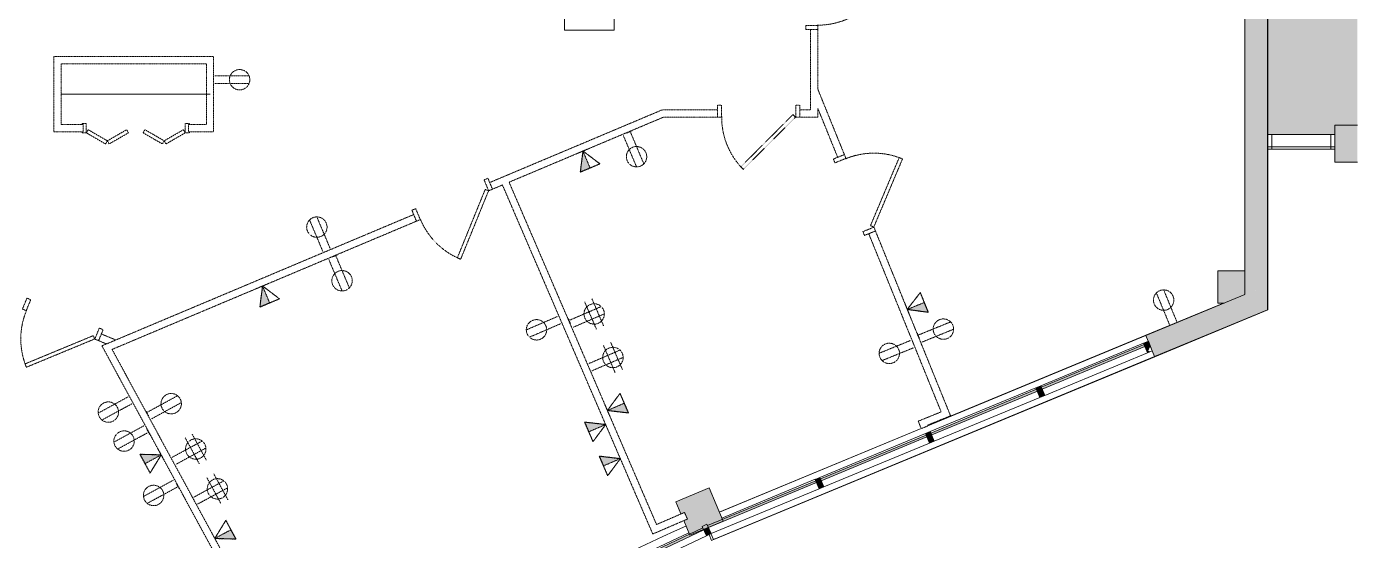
# Model space of a CAD drawing. Header units: inches. Extents: x 488 to 2071, y 800 to 2512.
# Drawn here: x 1425 to 2071, y 1191 to 1440 of the extents above; entities that cross this region are included whole.
import ezdxf

# ---------------------------------------------------------------- set-up
doc = ezdxf.new("R2010")
doc.units = ezdxf.units.IN
doc.header["$MEASUREMENT"] = 0
doc.linetypes.add('Demolished', pattern=[0.1875, 0.125, -0.0625])
doc.linetypes.add('Demolished 3_16_', pattern=[0.28125, 0.1875, -0.09375])
for name, color, linetype, lineweight in [('A-ANNO-KEYN', 231, 'Continuous', 9), ('A-ANNO-NOTE', 131, 'Demolished', 9), ('A-DETL-DEMO', 6, 'Demolished 3_16_', 9), ('A-DETL-GENF', 92, 'Continuous', 9), ('A-DOOR', 31, 'Demolished', 9), ('A-DOOR-FRAM', 31, 'Demolished', 20), ('A-Flor-Shel-Tptn', 8, 'Continuous', 9), ('A-GLAZ-CURT', 52, 'Continuous', 13), ('A-GLAZ-CWMG', 51, 'Continuous', 13), ('A-Glaz-Shel', 8, 'Continuous', 9), ('A-Glaz-Shel-Sill', 8, 'Continuous', 9), ('A-WALL', 113, 'Demolished', 9), ('A-WALL-PATT', 111, 'Continuous', 13), ('A-Wall-Shel', 8, 'Continuous', 9), ('A-Wall-Shel-Fill', 8, 'Continuous', 9), ('E-ELEC-FIXT', 91, 'Demolished', 9), ('I-WALL', 2, 'Demolished', 9), ('S-Cols', 8, 'Continuous', 9), ('S-Cols-Fill', 8, 'Continuous', 9)]:
    doc.layers.add(name, color=color, linetype=linetype, lineweight=lineweight)

# ---------------------------------------------------------------- blocks, each defined once
blk = doc.blocks.new('Revit Link EDITED_dwg_MUL1-5488114-Level 1 DEMOLITION')
at = {"layer": 'A-Glaz-Shel', "color": 7, "flags": 128}
blk.add_lwpolyline([(-1, 6.125), (-1, 6.25), (1, 6.25), (1, 6.125)], dxfattribs=at)
blk = doc.blocks.new('Revit Link EDITED_dwg_MUL1-V8-Level 1 DEMOLITION')
at = {"layer": 'A-Glaz-Shel', "color": 7, "flags": 128}
blk.add_lwpolyline([(-1, 3.18), (-1, 6.25), (1, 6.25), (1, 6.12)], dxfattribs=at)
blk = doc.blocks.new('Revit Link EDITED_dwg-5488103-Level 1 DEMOLITION')
at = {"layer": 'A-Wall-Shel-Fill'}
h = blk.add_hatch(color=7, dxfattribs=at)
h.paths.add_polyline_path([(1972.22, 1280.32), (2027.09, 1303.05), (2027.09, 1656.01), (2026.97, 1656.01), (2026.97, 1303.14), (1972.17, 1280.44)], flags=0)
h.paths.add_polyline_path([(1967.97, 1290.6), (2005.83, 1306.29), (2005.5, 1306.29), (1967.92, 1290.72)], flags=0)
h.paths.add_polyline_path([(2015.97, 1322.04), (2015.97, 1474.97), (2015.84, 1474.97), (2015.84, 1322.04)], flags=0)
h.paths.add_polyline_path([(2015.97, 1478.47), (2015.97, 1617.88), (2015.84, 1617.88), (2015.84, 1478.47)], flags=0)
h.paths.add_polyline_path([(2015.97, 1620.63), (2015.97, 1645.02), (2015.84, 1645.02), (2015.84, 1620.63)], flags=0)
at = {"layer": 'S-Cols-Fill'}
for points in [[(2070.51, 1374.68), (2070.51, 1392.68), (2059.59, 1392.68), (2059.59, 1374.68)], [(2005.5, 1306.29), (2005.83, 1306.29), (2015.97, 1310.49), (2015.97, 1322.04), (2002.84, 1322.04), (2002.84, 1306.29)]]:
    blk.add_hatch(color=7, dxfattribs=at).paths.add_polyline_path(points, flags=0)
at = {"layer": 'A-Glaz-Shel', "color": 7}
blk.add_line((2059.59, 1382.04), (2027.09, 1382.04), dxfattribs=at)
at = {"layer": 'A-Glaz-Shel', "color": 7, "flags": 128}
for points in [[(2027.09, 1381.04), (2027.09, 1388.04), (2029.09, 1388.04), (2029.09, 1381.04)], [(2059.59, 1381.04), (2059.59, 1388.04), (2057.59, 1388.04), (2057.59, 1381.04)]]:
    blk.add_lwpolyline(points, close=True, dxfattribs=at)
at = {"layer": 'A-Glaz-Shel-Sill', "color": 7}
for p, q in [((2059.59, 1388.04), (2027.09, 1388.04)), ((2059.59, 1381.04), (2027.09, 1381.04)), ((1967.92, 1290.72), (1862.15, 1246.91)), ((1972.22, 1280.32), (1759.08, 1192.04)), ((1858.92, 1245.57), (1760.98, 1205))]:
    blk.add_line(p, q, dxfattribs=at)
blk.add_arc((1955.43, 715.4), 526.75, 113.5647, 134.8165, dxfattribs=at)
at = {"layer": 'A-Wall-Shel', "color": 7}
blk.add_line((2015.84, 1473.47), (2015.84, 1322.04), dxfattribs=at)
at = {"layer": 'A-Wall-Shel', "color": 7, "flags": 128}
for points in [[(1972.17, 1280.44), (1972.22, 1280.32), (2027.09, 1303.05), (2027.09, 1656.01), (2026.97, 1656.01)], [(2005.5, 1306.29), (1967.92, 1290.72), (1967.97, 1290.6)]]:
    blk.add_lwpolyline(points, dxfattribs=at)
blk.add_lwpolyline([(2027.09, 1387.3), (2027.09, 1303.05)], close=True, dxfattribs=at)
at = {"layer": 'S-Cols', "color": 7, "flags": 128}
for points in [[(2070.51, 1392.68), (2059.59, 1392.68), (2059.59, 1374.68), (2070.51, 1374.68)], [(2005.83, 1306.29), (2002.84, 1306.29), (2002.84, 1322.04), (2015.97, 1322.04)]]:
    blk.add_lwpolyline(points, dxfattribs=at)
at = {"extrusion": (0, 0, -1), "zscale": -1, "rotation": 157.4999999999797}
for name, p in [('Revit Link EDITED_dwg_MUL1-5488114-Level 1 DEMOLITION', (-1968.91, 1285.72)), ('Revit Link EDITED_dwg_MUL1-5488114-Level 1 DEMOLITION', (-1916.52, 1264.02)), ('Revit Link EDITED_dwg_MUL1-5488114-Level 1 DEMOLITION', (-1862.93, 1241.82)), ('Revit Link EDITED_dwg_MUL1-5488114-Level 1 DEMOLITION', (-1809.35, 1219.63)), ('Revit Link EDITED_dwg_MUL1-V8-Level 1 DEMOLITION', (-1755.76, 1197.43))]:
    blk.add_blockref(name, p, dxfattribs=at)
blk = doc.blocks.new('Single Flush - OTJ_SOLIDFLUSH_ALUM-V19-Level 1 DEMOLITION')
at = {"layer": 'A-DOOR', "color": 250, "lineweight": 20}
for p, q in [((-8.65, -25.84), (16.67, -0.51)), ((15.95, -3.7), (-7.42, -27.07)), ((16.67, -0.51), (17.91, -1.75)), ((-7.42, -27.07), (-8.65, -25.84))]:
    blk.add_line(p, q, dxfattribs=at)
at = {"layer": 'A-DOOR', "color": 7}
blk.add_arc((17.91, -1.75), 35.81, 179.5, 225, dxfattribs=at)
at = {"layer": 'A-DOOR-FRAM', "color": 250}
for p, q in [((-20, 4), (-20, -1.75)), ((-20, 4), (-18, 4)), ((-18, 4), (-18, -1.75)), ((18, 4), (18, -1.75)), ((18, 4), (20, 4)), ((20, 4), (20, -1.75)), ((-20, -1.75), (-18, -1.75)), ((18, -1.75), (20, -1.75))]:
    blk.add_line(p, q, dxfattribs=at)
blk = doc.blocks.new('Single Flush - OTJ_SOLIDFLUSH_ALUM-5213334-Level 1 DEMOLITION')
at = {"layer": 'A-DOOR', "color": 250, "lineweight": 20}
for p, q in [((-8.65, -25.84), (16.67, -0.51)), ((17.91, -1.75), (-7.42, -27.07)), ((16.67, -0.51), (17.91, -1.75)), ((-7.42, -27.07), (-8.65, -25.84))]:
    blk.add_line(p, q, dxfattribs=at)
at = {"layer": 'A-DOOR', "color": 7}
blk.add_arc((17.91, -1.75), 35.81, 179.5, 225, dxfattribs=at)
at = {"layer": 'A-DOOR-FRAM', "color": 250}
for p, q in [((-20, 4), (-20, -1.75)), ((-20, 4), (-18, 4)), ((-18, 4), (-18, -1.75)), ((18, 4), (18, -1.75)), ((18, 4), (20, 4)), ((20, 4), (20, -1.75)), ((-20, -1.75), (-18, -1.75)), ((18, -1.75), (20, -1.75))]:
    blk.add_line(p, q, dxfattribs=at)
blk = doc.blocks.new('Single Flush - OTJ_SOLIDFLUSH_ALUM-5250963-Level 1 DEMOLITION')
at = {"layer": 'A-DOOR', "color": 250, "lineweight": 20}
for p, q in [((-7.42, 27.07), (-8.65, 25.84)), ((-8.65, 25.84), (16.67, 0.51)), ((17.91, 1.75), (-7.42, 27.07)), ((16.67, 0.51), (17.91, 1.75))]:
    blk.add_line(p, q, dxfattribs=at)
at = {"layer": 'A-DOOR', "color": 7}
blk.add_arc((17.91, 1.75), 35.81, 135, 180.5, dxfattribs=at)
at = {"layer": 'A-DOOR-FRAM', "color": 250}
for p, q in [((-20, -4), (-20, 1.75)), ((-20, 1.75), (-18, 1.75)), ((-18, -4), (-18, 1.75)), ((18, -4), (18, 1.75)), ((18, 1.75), (20, 1.75)), ((20, -4), (20, 1.75)), ((-20, -4), (-18, -4)), ((18, -4), (20, -4))]:
    blk.add_line(p, q, dxfattribs=at)
blk = doc.blocks.new('Bifold_4 panel w Frame - Int-PB-F-WDMF-72_ x 84_-5238517-Level 1 DEMOLITION')
at = {"layer": 'A-DOOR', "color": 7}
for p, q in [((-24, -2.25), (-23.13, -0.73)), ((-24, -2.25), (-14.66, -7.65)), ((-23.13, -0.73), (-13.78, -6.13)), ((-13.78, -6.13), (-14.66, -7.65)), ((-4.44, -0.73), (-13.78, -6.13)), ((-13.78, -6.13), (-12.91, -7.65)), ((-3.56, -2.25), (-12.91, -7.65)), ((-3.56, -2.25), (-4.44, -0.73)), ((3.56, -2.25), (4.44, -0.73)), ((3.56, -2.25), (12.91, -7.65)), ((4.44, -0.73), (13.78, -6.13)), ((13.78, -6.13), (12.91, -7.65)), ((23.12, -0.73), (13.78, -6.13)), ((13.78, -6.13), (14.66, -7.65)), ((24, -2.25), (14.66, -7.65)), ((24, -2.25), (23.12, -0.73))]:
    blk.add_line(p, q, dxfattribs=at)
at = {"layer": 'A-DOOR-FRAM', "color": 250}
for p, q in [((-26, 2.25), (-26, 1.75)), ((-26, 2.25), (-24, 2.25)), ((-26, 1.75), (-25.5, 1.75)), ((-25.5, 1.75), (-25.5, -1.75)), ((-24, 2.25), (-24, -2.25)), ((24, 2.25), (24, -2.25)), ((24, 2.25), (26, 2.25)), ((25.5, 1.75), (25.5, -1.75)), ((25.5, 1.75), (26, 1.75)), ((26, 2.25), (26, 1.75)), ((-26, -2.25), (-26, -1.75)), ((-26, -1.75), (-25.5, -1.75)), ((-26, -2.25), (-24, -2.25)), ((24, -2.25), (26, -2.25)), ((25.5, -1.75), (26, -1.75)), ((26, -2.25), (26, -1.75))]:
    blk.add_line(p, q, dxfattribs=at)
blk = doc.blocks.new('PS - Power Device _Wall Base_ - Duplex-4862727-Level 1 DEMOLITION')
at = {"layer": 'E-ELEC-FIXT', "color": 7}
for p, q in [((1426.48, 995.66), (1426.4, 995.49)), ((1426.48, 995.66), (1429, 994.57)), ((1428.93, 994.4), (1429, 994.57))]:
    blk.add_line(p, q, dxfattribs=at)
blk = doc.blocks.new('PS - Power Device _Wall Base_ - Quadruplex-4862731-Level 1 DEMOLITION')
at = {"layer": 'E-ELEC-FIXT', "color": 7}
for p, q in [((1687.75, 1298.8), (1687.58, 1298.73)), ((1687.75, 1298.8), (1688.84, 1296.28)), ((1688.66, 1296.2), (1688.84, 1296.28))]:
    blk.add_line(p, q, dxfattribs=at)
blk = doc.blocks.new('System Panel - Glazed-5309570-Level 1 DEMOLITION')
at = {"layer": 'A-GLAZ-CURT', "lineweight": 9}
blk.add_hatch(color=7, dxfattribs=at).paths.add_polyline_path([(-28.37, 0.75), (28.37, 0.75), (28.37, 1.75), (-28.37, 1.75)], flags=0)
at = {"layer": 'A-GLAZ-CURT', "color": 55, "lineweight": 20}
for p, q in [((28.37, 1.75), (-28.37, 1.75)), ((-28.37, 1.75), (-28.37, 0.75)), ((-28.37, 0.75), (28.37, 0.75)), ((28.37, 0.75), (28.37, 1.75))]:
    blk.add_line(p, q, dxfattribs=at)
blk = doc.blocks.new('System Panel - Glazed-5309575-Level 1 DEMOLITION')
at = {"layer": 'A-GLAZ-CURT', "lineweight": 9}
blk.add_hatch(color=7, dxfattribs=at).paths.add_polyline_path([(-27, 0.75), (27, 0.75), (27, 1.75), (-27, 1.75)], flags=0)
at = {"layer": 'A-GLAZ-CURT', "color": 55, "lineweight": 20}
for p, q in [((27, 1.75), (-27, 1.75)), ((-27, 1.75), (-27, 0.75)), ((-27, 0.75), (27, 0.75)), ((27, 0.75), (27, 1.75))]:
    blk.add_line(p, q, dxfattribs=at)
blk = doc.blocks.new('System Panel - Glazed-5309576-Level 1 DEMOLITION')
at = {"layer": 'A-GLAZ-CURT', "lineweight": 9}
blk.add_hatch(color=7, dxfattribs=at).paths.add_polyline_path([(-27.74, 0.75), (27.74, 0.75), (27.74, 1.75), (-27.74, 1.75)], flags=0)
at = {"layer": 'A-GLAZ-CURT', "color": 55, "lineweight": 20}
for p, q in [((27.74, 1.75), (-27.74, 1.75)), ((-27.74, 1.75), (-27.74, 0.75)), ((-27.74, 0.75), (27.74, 0.75)), ((27.74, 0.75), (27.74, 1.75))]:
    blk.add_line(p, q, dxfattribs=at)
blk = doc.blocks.new('System Panel - Glazed-5309337-Level 1 DEMOLITION')
at = {"layer": 'A-GLAZ-CURT', "lineweight": 9}
blk.add_hatch(color=7, dxfattribs=at).paths.add_polyline_path([(-24.03, 0.75), (24.03, 0.75), (24.03, 1.75), (-24.03, 1.75)], flags=0)
at = {"layer": 'A-GLAZ-CURT', "color": 55, "lineweight": 20}
for p, q in [((24.03, 1.75), (-24.03, 1.75)), ((-24.03, 1.75), (-24.03, 0.75)), ((-24.03, 0.75), (24.03, 0.75)), ((24.03, 0.75), (24.03, 1.75))]:
    blk.add_line(p, q, dxfattribs=at)
blk = doc.blocks.new('Rectangular Mullion - 2_5_ x 5_ rectangular-5309351-Level 1 DEMOLITION')
at = {"layer": 'A-GLAZ-CWMG', "lineweight": 9}
blk.add_hatch(color=7, dxfattribs=at).paths.add_polyline_path([(-2.5, 2.5), (0, 2.5), (0, -0.79), (-2.5, -0.91), (-2.5, 2.16)], flags=0)
at = {"layer": 'A-GLAZ-CWMG', "color": 55, "lineweight": 20}
for p, q in [((-2.5, 2.5), (0, 2.5)), ((-2.5, -2.5), (-2.5, 2.5)), ((0, 2.5), (0, -2.5)), ((0, -2.5), (-2.5, -2.5))]:
    blk.add_line(p, q, dxfattribs=at)
blk = doc.blocks.new('Rectangular Mullion - 2_5_ x 5_ rectangular-5309356-Level 1 DEMOLITION')
at = {"layer": 'A-GLAZ-CWMG', "lineweight": 9}
for p, q in [((1746.19, 1194.97), (1709.14, 1177.43)), ((1754.82, 1193.53), (1710.32, 1172.45))]:
    blk.add_line(p, q, dxfattribs=at)
blk = doc.blocks.new('Rectangular Mullion - 2_5_ x 5_ rectangular-5309582-Level 1 DEMOLITION')
at = {"layer": 'A-GLAZ-CWMG', "lineweight": 9}
blk.add_hatch(color=7, dxfattribs=at).paths.add_polyline_path([(-2.5, 2.5), (-1.04, 2.5), (-1.77, 1.77), (0, 0), (0, -2.5), (-2.5, -2.5), (-2.5, 1.77)], flags=0)
at = {"layer": 'A-GLAZ-CWMG', "color": 55, "lineweight": 20}
for p, q in [((-2.5, 2.5), (0, 2.5)), ((-2.5, -2.5), (-2.5, 2.5)), ((0, 2.5), (0, -2.5)), ((0, -2.5), (-2.5, -2.5))]:
    blk.add_line(p, q, dxfattribs=at)
blk = doc.blocks.new('Rectangular Mullion - 2_5_ x 5_ rectangular-5308279-Level 1 DEMOLITION')
at = {"layer": 'A-GLAZ-CWMG', "lineweight": 9}
for p, q in [((1807.47, 1220.88), (1762.17, 1202.11)), ((1809.38, 1216.26), (1757.03, 1194.57)), ((1756.01, 1196.86), (1755.72, 1197.55))]:
    blk.add_line(p, q, dxfattribs=at)
blk = doc.blocks.new('Rectangular Mullion - 2_5_ x 5_ rectangular-5309583-Level 1 DEMOLITION')
at = {"layer": 'A-GLAZ-CWMG', "lineweight": 9}
blk.add_hatch(color=7, dxfattribs=at).paths.add_polyline_path([(-1.25, 2.5), (1.25, 2.5), (1.25, -2.5), (-1.25, -2.5), (-1.25, -0.75)], flags=0)
at = {"layer": 'A-GLAZ-CWMG', "color": 55, "lineweight": 20}
for p, q in [((-1.25, 2.5), (1.25, 2.5)), ((-1.25, -2.5), (-1.25, 2.5)), ((1.25, 2.5), (1.25, -2.5)), ((1.25, -2.5), (-1.25, -2.5))]:
    blk.add_line(p, q, dxfattribs=at)
blk = doc.blocks.new('Rectangular Mullion - 2_5_ x 5_ rectangular-5308270-Level 1 DEMOLITION')
at = {"layer": 'A-GLAZ-CWMG', "lineweight": 9}
for p, q in [((1966.8, 1286.87), (1916.91, 1266.21)), ((1968.72, 1282.26), (1918.83, 1261.59))]:
    blk.add_line(p, q, dxfattribs=at)
blk = doc.blocks.new('Rectangular Mullion - 2_5_ x 5_ rectangular-5308271-Level 1 DEMOLITION')
at = {"layer": 'A-GLAZ-CWMG', "lineweight": 9}
for p, q in [((1914.6, 1265.25), (1863.35, 1244.02)), ((1916.52, 1260.63), (1865.26, 1239.4))]:
    blk.add_line(p, q, dxfattribs=at)
blk = doc.blocks.new('Keynote Tag - Keynote Number - Boxed-135510-Level 1 DEMOLITION')
at = {"layer": 'A-ANNO-KEYN'}
for p, q in [((-0.125, -0.0792), (-0.125, 0.0781)), ((-0.125, 0.0781), (0.125, 0.0781)), ((0.125, 0.0781), (0.125, -0.0792)), ((-0.125, -0.0792), (0.125, -0.0792))]:
    blk.add_line(p, q, dxfattribs=at)

msp = doc.modelspace()

# ---------------------------------------------------------------- hatches: boundary and pattern name
at = {"layer": 'A-ANNO-NOTE'}
for points in [[(1693.56, 1369.89), (1698.31, 1371.89), (1694.84, 1380.12)], [(1538.12, 1304.44), (1542.88, 1306.44), (1539.41, 1314.67)], [(1862.35, 1301.84), (1860.4, 1306.62), (1852.13, 1303.25)], [(1716.91, 1253.03), (1714.87, 1257.77), (1706.67, 1254.24)], [(1697.72, 1243.93), (1705.92, 1247.47), (1695.68, 1248.67)], [(1482.47, 1228.52), (1490.32, 1232.78), (1480.01, 1233.05), (1480.17, 1232.76)], [(1704.84, 1227.4), (1713.04, 1230.94), (1702.8, 1232.14)], [(1526.54, 1191.88), (1524.08, 1196.41), (1516.23, 1192.15)]]:
    msp.add_hatch(color=7, dxfattribs=at).paths.add_polyline_path(points, flags=0)
at = {"layer": 'A-DETL-GENF'}
msp.add_hatch(color=9, dxfattribs=at).paths.add_polyline_path([(2027.09, 1388.04), (2059.59, 1388.04), (2059.59, 1392.68), (2070.51, 1392.68), (2070.51, 1614.7), (2069.91, 1614.52), (2067.56, 1614.29), (2065.22, 1614.52), (2062.97, 1615.2), (2060.9, 1616.31), (2059.08, 1617.8), (2057.59, 1619.62), (2056.48, 1621.7), (2055.8, 1623.95), (2055.56, 1626.29), (2055.8, 1628.63), (2056.48, 1630.88), (2057.59, 1632.95), (2059.08, 1634.77), (2060.9, 1636.27), (2062.97, 1637.37), (2065.22, 1638.06), (2067.56, 1638.29), (2069.91, 1638.06), (2070.51, 1637.87), (2070.51, 1971.31), (2069.41, 1970.97), (2067.06, 1970.74), (2064.72, 1970.97), (2062.47, 1971.65), (2060.4, 1972.76), (2058.58, 1974.26), (2057.09, 1976.07), (2055.98, 1978.15), (2055.3, 1980.4), (2055.06, 1982.74), (2055.3, 1985.08), (2055.98, 1987.33), (2057.09, 1989.41), (2058.58, 1991.23), (2060.4, 1992.72), (2062.47, 1993.83), (2064.72, 1994.51), (2067.06, 1994.74), (2069.41, 1994.51), (2070.51, 1994.18), (2070.51, 2213.29), (2059.59, 2213.29), (2059.59, 2217.29), (2027.09, 2217.29), (2027.09, 1957.29), (2026.97, 1957.29), (2026.97, 1862.29), (2002.3, 1862.29), (2002.3, 1817.26), (1999.3, 1817.26), (1999.3, 1778.26), (2002.3, 1778.26), (2002.3, 1738.51), (1987.3, 1738.51), (1987.3, 1716.24), (1982.3, 1716.24), (1982.3, 1739.29), (1981.3, 1739.29), (1981.3, 1652.29), (1982.3, 1652.29), (1982.3, 1674.24), (1987.3, 1674.24), (1987.3, 1656.02), (2027.09, 1656.01), (2027.09, 1449.17)], flags=0)
at = {"layer": 'A-WALL', "linetype": 'Continuous'}
msp.add_hatch(color=250, dxfattribs=at).paths.add_polyline_path([(1746.48, 1194.28), (1753, 1197.37), (1753.36, 1196.61), (1755.71, 1197.58), (1755.34, 1198.47), (1762.46, 1201.42), (1756.13, 1216.7), (1739.96, 1210), (1742.42, 1204.08), (1744.14, 1204.82), (1745.52, 1201.6), (1743.76, 1200.84), (1746.47, 1194.28)], flags=0)
at = {"layer": 'A-WALL-PATT', "lineweight": 9}
for points in [[(2015.97, 1310.49), (2026.97, 1315.04), (2026.97, 1656.01), (2015.97, 1656.01), (2015.97, 1315.04)], [(1972.17, 1280.44), (2026.97, 1303.14), (2026.97, 1315.04), (1967.97, 1290.6)]]:
    msp.add_hatch(color=7, dxfattribs=at).paths.add_polyline_path(points, flags=0)

# ---------------------------------------------------------------- linework, layer by layer
at = {"layer": 'A-ANNO-NOTE', "color": 7}
for p, q in [((1516.36, 1416.58), (1532.89, 1416.58)), ((1516.36, 1416.58), (1532.89, 1416.58)), ((1516.36, 1412.75), (1532.89, 1412.75)), ((1717.98, 1389.08), (1724.39, 1373.85)), ((1717.98, 1389.08), (1724.39, 1373.85)), ((1714.45, 1387.6), (1720.86, 1372.37)), ((1692.14, 1378.91), (1697.67, 1381.24)), ((1694.84, 1380.12), (1693.56, 1369.89)), ((1694.84, 1380.12), (1693.56, 1369.89)), ((1694.91, 1380.08), (1693.62, 1369.84)), ((1698.31, 1371.89), (1694.84, 1380.12)), ((1694.84, 1380.12), (1703.06, 1373.89)), ((1694.91, 1380.08), (1703.13, 1373.84)), ((1703.06, 1373.89), (1693.56, 1369.89)), ((1693.56, 1369.89), (1698.31, 1371.89)), ((1703.13, 1373.84), (1693.62, 1369.84)), ((1568.67, 1331.43), (1562.25, 1346.66)), ((1568.67, 1331.43), (1562.25, 1346.66)), ((1572.2, 1332.91), (1565.79, 1348.14)), ((1571.6, 1327.45), (1578.02, 1312.22)), ((1575.14, 1328.93), (1581.55, 1313.7)), ((1575.14, 1328.93), (1581.55, 1313.7)), ((1536.71, 1313.46), (1542.24, 1315.79)), ((1539.41, 1314.67), (1538.12, 1304.44)), ((1539.41, 1314.67), (1538.12, 1304.44)), ((1539.47, 1314.63), (1538.18, 1304.39)), ((1542.88, 1306.44), (1539.41, 1314.67)), ((1539.41, 1314.67), (1547.63, 1308.44)), ((1539.47, 1314.63), (1547.69, 1308.39)), ((1852.13, 1303.25), (1858.46, 1311.4)), ((1852.18, 1303.32), (1858.51, 1311.46)), ((1858.46, 1311.4), (1862.35, 1301.84)), ((1858.51, 1311.46), (1862.39, 1301.9)), ((1979.33, 1296.02), (1973.01, 1311.29)), ((1979.33, 1296.02), (1973.01, 1311.29)), ((1982.87, 1297.49), (1976.55, 1312.75)), ((1547.63, 1308.44), (1538.12, 1304.44)), ((1538.12, 1304.44), (1542.88, 1306.44)), ((1547.69, 1308.39), (1538.18, 1304.39)), ((1688.55, 1298.11), (1703.73, 1304.65)), ((1695.7, 1306.91), (1701.37, 1293.74)), ((1699.22, 1308.43), (1704.89, 1295.26)), ((1853.31, 1300.54), (1851.05, 1306.1)), ((1860.4, 1306.62), (1852.13, 1303.25)), ((1862.35, 1301.84), (1860.4, 1306.62)), ((1682.56, 1299.87), (1667.38, 1293.33)), ((1690.07, 1294.59), (1705.25, 1301.13)), ((1852.13, 1303.25), (1862.35, 1301.84)), ((1852.13, 1303.25), (1862.35, 1301.84)), ((1852.18, 1303.32), (1862.39, 1301.9)), ((1684.08, 1296.35), (1668.9, 1289.81)), ((1684.08, 1296.35), (1668.9, 1289.81)), ((1857.89, 1290.99), (1873.2, 1297.21)), ((1857.89, 1290.99), (1873.2, 1297.21)), ((1859.34, 1287.44), (1874.65, 1293.66)), ((1704.8, 1285.79), (1710.47, 1272.62)), ((1708.32, 1287.31), (1713.99, 1274.13)), ((1853.82, 1288.24), (1838.51, 1282.01)), ((1855.27, 1284.68), (1839.96, 1278.46)), ((1855.27, 1284.68), (1839.96, 1278.46)), ((1697.65, 1276.99), (1712.83, 1283.53)), ((1699.17, 1273.47), (1714.35, 1280.01)), ((1474.23, 1260.88), (1459.71, 1252.99)), ((1483.7, 1253.52), (1498.22, 1261.41)), ((1483.7, 1253.52), (1498.22, 1261.41)), ((1706.67, 1254.24), (1712.83, 1262.51)), ((1706.72, 1254.3), (1712.88, 1262.57)), ((1712.83, 1262.51), (1716.91, 1253.03)), ((1712.88, 1262.57), (1716.96, 1253.1)), ((1476.06, 1257.51), (1461.54, 1249.62)), ((1476.06, 1257.51), (1461.54, 1249.62)), ((1485.53, 1250.16), (1500.05, 1258.05)), ((1707.9, 1251.54), (1705.53, 1257.05)), ((1714.87, 1257.77), (1706.67, 1254.24)), ((1706.67, 1254.24), (1716.91, 1253.03)), ((1706.67, 1254.24), (1716.91, 1253.03)), ((1706.72, 1254.3), (1716.96, 1253.1)), ((1716.91, 1253.03), (1714.87, 1257.77)), ((1481.87, 1246.82), (1467.35, 1238.93)), ((1705.88, 1247.4), (1695.63, 1248.61)), ((1699.71, 1239.13), (1695.63, 1248.61)), ((1705.92, 1247.47), (1695.68, 1248.67)), ((1695.68, 1248.67), (1697.72, 1243.93)), ((1705.92, 1247.47), (1695.68, 1248.67)), ((1699.76, 1239.2), (1695.68, 1248.67)), ((1697.72, 1243.93), (1705.92, 1247.47)), ((1705.88, 1247.4), (1699.71, 1239.13)), ((1705.92, 1247.47), (1699.76, 1239.2)), ((1704.69, 1250.16), (1707.06, 1244.65)), ((1483.7, 1243.45), (1469.18, 1235.56)), ((1483.7, 1243.45), (1469.18, 1235.56)), ((1495.64, 1231.56), (1510.16, 1239.45)), ((1501.95, 1240.97), (1508.8, 1228.37)), ((1505.32, 1242.8), (1512.17, 1230.2)), ((1490.28, 1232.72), (1479.97, 1232.98)), ((1484.89, 1223.92), (1479.97, 1232.98)), ((1490.32, 1232.78), (1480.01, 1233.05)), ((1480.01, 1233.05), (1482.47, 1228.52)), ((1490.32, 1232.78), (1480.01, 1233.05)), ((1484.94, 1223.99), (1480.01, 1233.05)), ((1488.85, 1235.35), (1491.71, 1230.08)), ((1497.47, 1228.19), (1511.99, 1236.08)), ((1711.81, 1233.63), (1714.18, 1228.12)), ((1482.47, 1228.52), (1490.32, 1232.78)), ((1490.28, 1232.72), (1484.89, 1223.92)), ((1490.32, 1232.78), (1484.94, 1223.99)), ((1713, 1230.87), (1702.75, 1232.07)), ((1706.83, 1222.6), (1702.75, 1232.07)), ((1713.04, 1230.94), (1702.8, 1232.14)), ((1702.8, 1232.14), (1704.84, 1227.4)), ((1713.04, 1230.94), (1702.8, 1232.14)), ((1706.88, 1222.67), (1702.8, 1232.14)), ((1704.84, 1227.4), (1713.04, 1230.94)), ((1713, 1230.87), (1706.83, 1222.6)), ((1713.04, 1230.94), (1706.88, 1222.67)), ((1496.2, 1220.46), (1481.68, 1212.57)), ((1506.14, 1212.23), (1520.66, 1220.12)), ((1512.46, 1221.64), (1519.31, 1209.04)), ((1515.83, 1223.47), (1522.68, 1210.87)), ((1498.03, 1217.09), (1483.51, 1209.2)), ((1498.03, 1217.09), (1483.51, 1209.2)), ((1507.97, 1208.86), (1522.49, 1216.75)), ((1516.23, 1192.15), (1521.62, 1200.94)), ((1516.27, 1192.21), (1521.66, 1201.01)), ((1521.62, 1200.94), (1526.54, 1191.88)), ((1521.66, 1201.01), (1526.59, 1191.95)), ((1517.71, 1189.58), (1514.84, 1194.85)), ((1524.08, 1196.41), (1516.23, 1192.15)), ((1526.54, 1191.88), (1524.08, 1196.41)), ((1516.23, 1192.15), (1526.54, 1191.88)), ((1516.23, 1192.15), (1526.54, 1191.88)), ((1516.27, 1192.21), (1526.59, 1191.95))]:
    msp.add_line(p, q, dxfattribs=at)
for centre in [(1528.32, 1414.66), (1720.86, 1377.32), (1565.79, 1343.19), (1578.01, 1317.17), (1976.53, 1307.8), (1700.3, 1301.08), (1672.33, 1293.38), (1869.7, 1293.72), (1709.4, 1279.96), (1843.46, 1281.95), (1495.13, 1257.55), (1464.64, 1253.48), (1472.28, 1239.43), (1507.06, 1235.59), (1517.57, 1216.26), (1486.6, 1213.07)]:
    msp.add_circle(centre, 4.95, dxfattribs=at)
at = {"layer": 'A-DETL-DEMO'}
msp.add_line((1441.71, 1407.66), (1513.96, 1407.66), dxfattribs=at)
at = {"layer": 'A-WALL', "color": 55, "linetype": 'Continuous', "lineweight": 20}
for p, q in [((2026.97, 1303.14), (2026.97, 1656.01)), ((2015.97, 1474.97), (2015.97, 1310.49)), ((2015.97, 1310.49), (1967.97, 1290.6)), ((1972.17, 1280.44), (2026.97, 1303.14)), ((1967.97, 1290.6), (1972.17, 1280.44)), ((1756.13, 1216.7), (1739.96, 1210)), ((1762.83, 1200.53), (1756.13, 1216.7)), ((1739.96, 1210), (1742.42, 1204.08)), ((1743.76, 1200.84), (1746.66, 1193.83)), ((1746.66, 1193.83), (1762.83, 1200.53))]:
    msp.add_line(p, q, dxfattribs=at)
at = {"layer": 'A-WALL', "linetype": 'Continuous'}
for p, q in [((1862.2, 1246.79), (1967.97, 1290.6)), ((1972.17, 1280.44), (1758.12, 1191.77)), ((1761.02, 1204.89), (1858.97, 1245.45)), ((1742.42, 1204.08), (1744.14, 1204.82)), ((1745.52, 1201.6), (1743.76, 1200.84)), ((1744.14, 1204.82), (1745.52, 1201.6)), ((1758.12, 1191.77), (1756.97, 1194.54))]:
    msp.add_line(p, q, dxfattribs=at)
at = {"layer": 'I-WALL', "color": 250, "lineweight": 20}
for p, q in [((1808.8, 1439.02), (1805.3, 1439.02)), ((1805.3, 1439.02), (1805.3, 1400)), ((1808.8, 1410.03), (1808.8, 1439.02)), ((1515.71, 1425.91), (1438.21, 1425.91)), ((1438.21, 1425.91), (1438.21, 1389.41)), ((1441.71, 1422.41), (1512.21, 1422.41)), ((1441.71, 1392.91), (1441.71, 1422.41)), ((1512.21, 1422.41), (1512.21, 1392.91)), ((1515.71, 1389.41), (1515.71, 1425.91)), ((1821.67, 1378.35), (1808.8, 1410.03)), ((1733.21, 1400), (1649.62, 1364.8)), ((1659.04, 1364.97), (1733.92, 1396.5)), ((1760.05, 1400), (1733.21, 1400)), ((1733.92, 1396.5), (1760.05, 1396.5)), ((1760.05, 1396.5), (1760.05, 1400)), ((1805.3, 1400), (1800.05, 1400)), ((1800.05, 1400), (1800.05, 1396.5)), ((1800.05, 1396.5), (1808.8, 1396.5)), ((1808.8, 1400.73), (1818.43, 1377.04)), ((1808.8, 1396.5), (1808.8, 1400.73)), ((1438.21, 1389.41), (1452.46, 1389.41)), ((1452.46, 1392.91), (1441.71, 1392.91)), ((1452.46, 1389.41), (1452.46, 1392.91)), ((1512.21, 1392.91), (1503.46, 1392.91)), ((1503.46, 1392.91), (1503.46, 1389.41)), ((1503.46, 1389.41), (1515.71, 1389.41)), ((1818.43, 1377.04), (1821.67, 1378.35)), ((1649.62, 1364.8), (1650.98, 1361.58)), ((1650.98, 1361.58), (1655.81, 1363.61)), ((1655.81, 1363.61), (1728.73, 1194.37)), ((1730.55, 1198.97), (1659.04, 1364.97)), ((1612.76, 1349.28), (1461.54, 1285.61)), ((1614.11, 1346.06), (1612.76, 1349.28)), ((1466.46, 1283.88), (1614.11, 1346.06)), ((1836.74, 1341.3), (1833.49, 1339.98)), ((1833.49, 1339.98), (1868.61, 1253.59)), ((1873.17, 1251.67), (1836.74, 1341.3)), ((1461.25, 1291.36), (1459.91, 1288.13)), ((1468.29, 1288.45), (1461.25, 1291.36)), ((1459.91, 1288.13), (1463.75, 1286.54)), ((1461.54, 1285.61), (1545.14, 1131.76)), ((1463.75, 1286.54), (1468.29, 1288.45)), ((1548.31, 1133.26), (1466.46, 1283.88)), ((1868.61, 1253.59), (1857.5, 1249.08)), ((1857.5, 1249.08), (1858.97, 1245.45)), ((1858.97, 1245.45), (1862.2, 1246.79)), ((1862.06, 1247.15), (1873.17, 1251.67)), ((1862.2, 1246.79), (1862.06, 1247.15)), ((1728.73, 1194.37), (1743.76, 1200.84)), ((1742.42, 1204.08), (1730.55, 1198.97))]:
    msp.add_line(p, q, dxfattribs=at)
at = {"layer": 'I-WALL', "color": 7}
for p, q in [((1744.14, 1204.82), (1742.42, 1204.08)), ((1743.76, 1200.84), (1745.52, 1201.6)), ((1745.52, 1201.6), (1744.14, 1204.82))]:
    msp.add_line(p, q, dxfattribs=at)

# ---------------------------------------------------------------- block references
at = {"layer": 'A-ANNO-KEYN', "xscale": 95.99999999999994, "yscale": 95.99999999999994, "zscale": 95.99999999999994}
msp.add_blockref('Keynote Tag - Keynote Number - Boxed-135510-Level 1 DEMOLITION', (1697.94, 1446.34), dxfattribs=at)
at = {"layer": 'A-DOOR', "color": 7}
for name, p, rotation in [('Single Flush - OTJ_SOLIDFLUSH_ALUM-V19-Level 1 DEMOLITION', (1807.05, 1459.02), 90), ('Single Flush - OTJ_SOLIDFLUSH_ALUM-5250963-Level 1 DEMOLITION', (1827.58, 1359.17), 292.122715601083), ('Single Flush - OTJ_SOLIDFLUSH_ALUM-5213334-Level 1 DEMOLITION', (1631.87, 1355.43), 22.83496701889341), ('Single Flush - OTJ_SOLIDFLUSH_ALUM-5213334-Level 1 DEMOLITION', (1442.11, 1297.4), 337.5000000000002)]:
    msp.add_blockref(name, p, dxfattribs=dict(at, rotation=rotation))
for name, p in [('Single Flush - OTJ_SOLIDFLUSH_ALUM-5213334-Level 1 DEMOLITION', (1780.05, 1398.25)), ('Bifold_4 panel w Frame - Int-PB-F-WDMF-72_ x 84_-5238517-Level 1 DEMOLITION', (1477.96, 1391.16))]:
    msp.add_blockref(name, p, dxfattribs=at)
at = {"layer": 'A-Flor-Shel-Tptn', "color": 7}
msp.add_blockref('Revit Link EDITED_dwg-5488103-Level 1 DEMOLITION', (0, 0), dxfattribs=at)
at = {"layer": 'A-GLAZ-CURT', "lineweight": 9}
for name, p, rotation in [('System Panel - Glazed-5309575-Level 1 DEMOLITION', (1942.82, 1274.23), 22.49999999999964), ('System Panel - Glazed-5309576-Level 1 DEMOLITION', (1889.93, 1252.33), 22.49999999999964), ('System Panel - Glazed-5309576-Level 1 DEMOLITION', (1836.36, 1230.14), 22.49999999999964), ('System Panel - Glazed-5309570-Level 1 DEMOLITION', (1782.22, 1207.71), 22.49999999999964), ('System Panel - Glazed-5309337-Level 1 DEMOLITION', (1732.04, 1185.5), 25.33864241505247)]:
    msp.add_blockref(name, p, dxfattribs=dict(at, rotation=rotation))
at = {"layer": 'A-GLAZ-CWMG', "lineweight": 9}
for name, p in [('Rectangular Mullion - 2_5_ x 5_ rectangular-5308270-Level 1 DEMOLITION', (0, 0)), ('Rectangular Mullion - 2_5_ x 5_ rectangular-5308271-Level 1 DEMOLITION', (0, 0)), ('Rectangular Mullion - 2_5_ x 5_ rectangular-5308271-Level 1 DEMOLITION', (-53.57, -22.19)), ('Rectangular Mullion - 2_5_ x 5_ rectangular-5308279-Level 1 DEMOLITION', (0, 0)), ('Rectangular Mullion - 2_5_ x 5_ rectangular-5309356-Level 1 DEMOLITION', (0, 0))]:
    msp.add_blockref(name, p, dxfattribs=at)
at = {"layer": 'A-GLAZ-CWMG', "lineweight": 9, "extrusion": (0, 0, -1)}
for name, p, rotation in [('Rectangular Mullion - 2_5_ x 5_ rectangular-5309582-Level 1 DEMOLITION', (-1970.07, 1285.52), 157.5000000000004), ('Rectangular Mullion - 2_5_ x 5_ rectangular-5309583-Level 1 DEMOLITION', (-1916.72, 1263.42), 157.5000000000004), ('Rectangular Mullion - 2_5_ x 5_ rectangular-5309583-Level 1 DEMOLITION', (-1863.15, 1241.23), 157.5000000000004), ('Rectangular Mullion - 2_5_ x 5_ rectangular-5309583-Level 1 DEMOLITION', (-1809.58, 1219.04), 157.5000000000004), ('Rectangular Mullion - 2_5_ x 5_ rectangular-5309351-Level 1 DEMOLITION', (-1756.01, 1196.86), 154.6613575849475)]:
    msp.add_blockref(name, p, dxfattribs=dict(at, rotation=rotation))
at = {"layer": 'E-ELEC-FIXT', "color": 7}
for p, rotation in [((1986.92, 3108.67), 226.215136608096), ((1844.08, 3048.52), 226.215136608096), ((141.79, 1581.28), 315.5028851902857), ((-254.07, 1350.79), 321.9004286699294), ((3221.47, 1146.19), 141.9004286699294), ((3235.79, 1119.83), 141.9004286699294)]:
    msp.add_blockref('PS - Power Device _Wall Base_ - Duplex-4862727-Level 1 DEMOLITION', p, dxfattribs=dict(at, rotation=rotation))
msp.add_blockref('PS - Power Device _Wall Base_ - Quadruplex-4862731-Level 1 DEMOLITION', (0, 0), dxfattribs=at)

doc.saveas('drawing.dxf')
